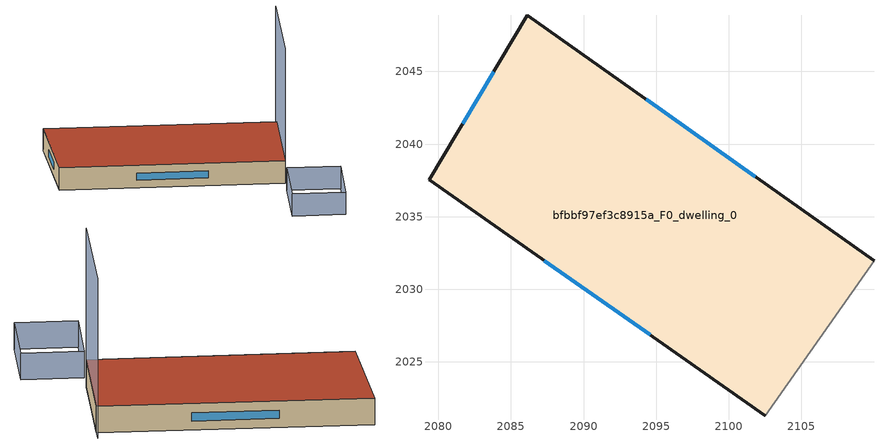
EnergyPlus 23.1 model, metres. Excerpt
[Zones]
bfbbf97ef3c8915a_F0_dwelling_0
 floor ground (EU_floor_Construction): 2109.99,2031.98 2102.51,2021.31 2079.35,2037.53 2086.12,2048.86 z0
 wall outside (EU_wall_Construction): 2109.99,2031.98 2086.12,2048.86 2079.35,2037.53 2102.51,2021.31 z0:3
 wall adiabatic (EU_wall_Construction): 2102.51,2021.31 2109.99,2031.98 z0:3
 window (EU_Window_Construction): 2087.29,2031.98 2094.58,2026.87 / 2083.8,2044.98 2081.67,2041.41 / 2101.81,2037.76 2094.3,2043.07 z1.03:1.97
 roof outside (EU_roof_Construction): 2102.51,2021.31 2109.99,2031.98 2086.12,2048.86 2079.35,2037.53 z3
shading: 2106.63,2015.53 2101.67,2008.53 / 2101.67,2008.53 2096.21,2012.4 / 2096.21,2012.4 2101.17,2019.4 / 2101.17,2019.4 2106.63,2015.53 z0:3; 2102.66,2021.54 2110.81,2033.14 z0:18
[Building]
EU S2 Campaign: North Axis=0; Terrain=City; Solar Distribution=FullExterior
[Site:Location]
Helsinki-Vantaa.AP: Latitude=60.317; Longitude=24.963; Time Zone=2; Elevation=54.6
[SizingPeriod:WeatherFileDays]
AnnualSizingPeriod: Begin Month=1; Begin Day of Month=1; End Month=12; End Day of Month=31; Day of Week for Start Day=Monday; Use Weather File Daylight Saving Period=No; Use Weather File Rain and Snow Indicators=No
[MATERIAL]
EU_InternalMass_Material: Roughness=MediumRough; Thickness=0.1; Conductivity=1; Density=1800; Specific Heat=900; Thermal Absorptance=0.9; Solar Absorptance=0.7; Visible Absorptance=0.7
[MATERIAL:NOMASS] Roughness=MediumRough; Thermal Absorptance=0.9; Solar Absorptance=0.7; Visible Absorptance=0.7
Name | Thermal Resistance
EU_wall_NoMass; EU_floor_NoMass | 1.89348
EU_roof_NoMass | 2.09636
[WINDOWMATERIAL:SIMPLEGLAZINGSYSTEM]
EU_Window_SimpleGlazing: UFactor=2.80248; Solar Heat Gain Coefficient=0.8; Visible Transmittance=0.8
[CONSTRUCTION]
EU_wall_Construction: EU_wall_NoMass
EU_roof_Construction: EU_roof_NoMass
EU_floor_Construction: EU_floor_NoMass
EU_Window_Construction: EU_Window_SimpleGlazing
EU_InternalMass_Construction: EU_InternalMass_Material
[ZONE]
bfbbf97ef3c8915a_F0_dwelling_0: Type=1; Multiplier=1; Ceiling Height=autocalculate; Volume=1129.13; Floor Area=autocalculate; Part of Total Floor Area=Yes
[INTERNALMASS]
bfbbf97ef3c8915a_F0_dwelling_0_EU_InternalMass: Construction=EU_InternalMass_Construction; Zone or ZoneList=bfbbf97ef3c8915a_F0_dwelling_0; Surface Area=376.377
[OTHEREQUIPMENT]
EU_Step8_InternalGain_bfbbf97ef3c8915a_F0_dwelling_0_f000: Fuel Type=Electricity; Zone or ZoneList or Space or SpaceList=bfbbf97ef3c8915a_F0_dwelling_0; Schedule=EU_Step8_GainSchedule_bfbbf97ef3c8915a_F0_dwelling_0_f000; Design Level Calculation Method=Watts/Area; Power per Zone Floor Area=1; Fraction Latent=0; Fraction Radiant=0; Fraction Lost=0; Carbon Dioxide Generation Rate=0; EndUse Subcategory=EU_Step8_InternalGains
[ZONEVENTILATION:DESIGNFLOWRATE]
EU_ConstantAir_bfbbf97ef3c8915a_F0_dwelling_0: Zone or ZoneList or Space or SpaceList=bfbbf97ef3c8915a_F0_dwelling_0; Schedule=EU_AlwaysOn; Design Flow Rate Calculation Method=AirChanges/Hour; Air Changes per Hour=0.681454; Ventilation Type=Natural; Fan Pressure Rise=0; Fan Total Efficiency=1; Constant Term Coefficient=1; Temperature Term Coefficient=0; Velocity Term Coefficient=0; Velocity Squared Term Coefficient=0; Minimum Indoor Temperature=-100; Maximum Indoor Temperature=100; Delta Temperature=-100; Minimum Outdoor Temperature=-100; Maximum Outdoor Temperature=100; Maximum Wind Speed=40
[HVACTEMPLATE:THERMOSTAT]
EU_HeatOnly_bfbbf97ef3c8915a_F0_dwelling_0: Constant Heating Setpoint=20; Constant Cooling Setpoint=50
[HVACTEMPLATE:ZONE:IDEALLOADSAIRSYSTEM]
bfbbf97ef3c8915a_F0_dwelling_0: Template Thermostat=EU_HeatOnly_bfbbf97ef3c8915a_F0_dwelling_0; System Availability Schedule=EU_AlwaysOn; Maximum Heating Supply Air Temperature=50; Minimum Cooling Supply Air Temperature=13; Maximum Heating Supply Air Humidity Ratio=0.0156; Minimum Cooling Supply Air Humidity Ratio=0.0077; Heating Limit=NoLimit; Cooling Limit=NoLimit; Heating Availability Schedule=EU_AlwaysOn; Cooling Availability Schedule=EU_CoolingOff; Dehumidification Control Type=ConstantSensibleHeatRatio; Cooling Sensible Heat Ratio=0.7; Dehumidification Setpoint=60; Humidification Control Type=None; Humidification Setpoint=30; Outdoor Air Method=None; Outdoor Air Flow Rate per Person=0.00944; Outdoor Air Flow Rate per Zone Floor Area=0; Outdoor Air Flow Rate per Zone=0; Demand Controlled Ventilation Type=None; Outdoor Air Economizer Type=NoEconomizer; Heat Recovery Type=None; Sensible Heat Recovery Effectiveness=0.7; Latent Heat Recovery Effectiveness=0.65
[SIZING:ZONE]
bfbbf97ef3c8915a_F0_dwelling_0: Zone Cooling Design Supply Air Temperature Input Method=SupplyAirTemperature; Zone Cooling Design Supply Air Temperature=13; Zone Heating Design Supply Air Temperature Input Method=SupplyAirTemperature; Zone Heating Design Supply Air Temperature=50; Zone Cooling Design Supply Air Humidity Ratio=0.008; Zone Heating Design Supply Air Humidity Ratio=0.008; Cooling Design Air Flow Method=DesignDay; Cooling Design Air Flow Rate=0; Cooling Minimum Air Flow per Zone Floor Area=0.000762; Cooling Minimum Air Flow=0; Cooling Minimum Air Flow Fraction=0.2; Heating Design Air Flow Method=DesignDay; Heating Design Air Flow Rate=0; Heating Maximum Air Flow per Zone Floor Area=0.002032; Heating Maximum Air Flow=0.141576; Heating Maximum Air Flow Fraction=0.3; Account for Dedicated Outdoor Air System=No; Dedicated Outdoor Air System Control Strategy=NeutralSupplyAir; Dedicated Outdoor Air Low Setpoint Temperature for Design=autosize; Dedicated Outdoor Air High Setpoint Temperature for Design=autosize; Zone Load Sizing Method=Sensible Load Only No Latent Load; Zone Latent Cooling Design Supply Air Humidity Ratio Input Method=HumidityRatioDifference; Zone Cooling Design Supply Air Humidity Ratio Difference=0.005; Zone Latent Heating Design Supply Air Humidity Ratio Input Method=HumidityRatioDifference; Zone Humidification Design Supply Air Humidity Ratio Difference=0.005
[SCHEDULE:CONSTANT]
Name | Hourly Value
EU_AlwaysOn | 1
EU_CoolingOff | 0
[SCHEDULE:FILE]
EU_Step8_GainSchedule_bfbbf97ef3c8915a_F0_dwelling_0_f000: File=../../schedules/bfbbf97ef3c8915a/bfbbf97ef3c8915a_F0_dwelling_0_f000_gain.csv; Column Number=1; Rows to Skip at Top=0; Number of Hours of Data=8760; Column Separator=Comma; Interpolate to Timestep=No; Minutes per Item=60; Adjust Schedule for Daylight Savings=Yes
